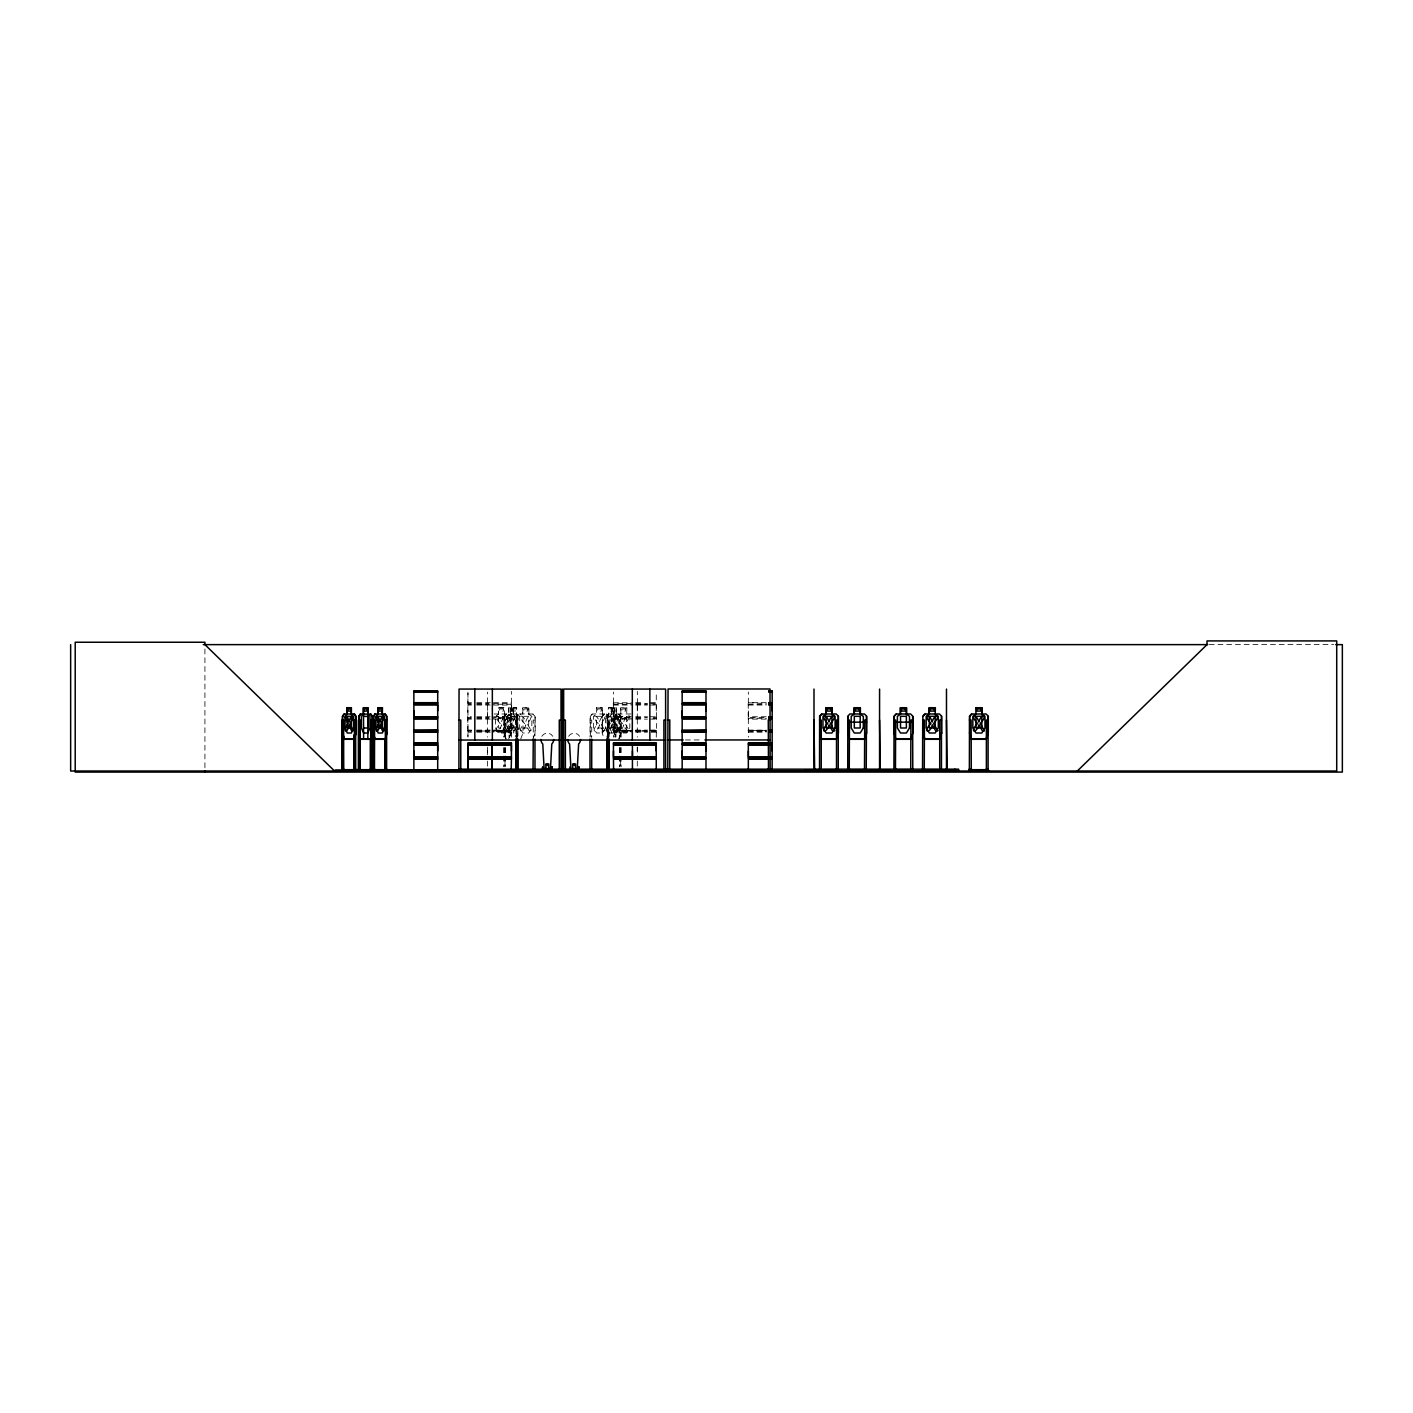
<?xml version="1.0" encoding="UTF-8"?>
<svg xmlns="http://www.w3.org/2000/svg" width="1413" height="1413" viewBox="0 0 1413 1413"><rect width="100%" height="100%" fill="white"/><g stroke="black" fill="none" stroke-linecap="round" stroke-linejoin="round"><path stroke-width="0.75" stroke-dasharray="5 3.75" d="M487.609 754.895L487.609 750.992M487.609 716.762L487.609 710.898M511.418 710.898L511.471 703.109M613.472 710.898L613.313 717.504L631.417 717.574M637.281 750.992L637.281 747.088M637.281 710.898L637.493 703.568M656.25 710.898L656.286 702.826M748.342 710.898L748.184 717.504L766.288 717.574M487.591 702.756L487.609 692.087M511.435 737.144L511.63 717.557L493.473 717.574M613.436 702.826L613.472 692.087M637.281 704.981L637.281 716.762M637.281 719.111L637.298 716.762M656.268 737.144L656.515 717.751L650.386 717.574M748.342 702.756L766.288 703.515M471.324 717.574L467.756 717.557L467.968 692.087M487.609 719.111L487.52 703.25M748.342 719.111L748.131 717.557M613.472 702.826L631.328 702.685M637.298 719.04L637.298 737.144M656.409 717.504L656.286 704.91M467.756 717.557L467.968 736.42M656.515 730.733L650.28 730.892M515.975 739.087L517.6 733.011L516.734 737.215M619.177 739.087L620.66 733.011L626.683 733.011L629.827 727.995L629.827 716.303L626.683 714.201L626.895 707.719L620.625 707.719L620.625 713.989M619.795 737.215L620.802 733.047L617.693 727.995M631.417 703.515L613.383 703.25M508.645 739.087L510.729 733.011L507.514 727.995L507.514 716.303L504.459 714.201L504.671 707.719L498.4 707.719L498.4 713.989M509.51 737.215L510.941 733.047L510.941 716.214L508.733 713.989L508.733 707.719L516.716 707.719L516.716 713.989M520.691 739.087L522.987 733.047L522.987 716.214L520.779 713.989M532.878 739.087L535.191 733.047L535.191 716.214L532.966 713.989L494.126 713.989M613.26 717.557L613.454 737.144M606.619 739.087L608.72 733.011L605.506 727.995L605.506 716.303L602.45 714.201L602.45 707.931L596.586 707.931M607.484 737.215L608.932 733.047M618.664 739.087L620.766 733.011M619.53 737.215L620.978 733.047L620.978 716.214L618.753 713.989M467.844 703.374L471.324 703.515M613.313 703.374L613.454 716.762L631.328 716.762M631.346 730.433L613.189 730.662L631.346 731.439M511.63 704.239L493.473 704.239M511.612 718.299L493.473 718.299M656.462 704.239L652.894 704.239M748.184 703.444L748.325 716.762L766.217 716.762M513.166 733.011L515.392 727.995L515.392 716.303L513.166 714.201L513.166 707.719M507.603 727.995L504.459 733.011L505.483 737.056M517.653 737.215L516.363 733.047L519.648 727.995L519.719 716.303L522.845 714.201L522.845 707.931L528.709 707.931L528.709 714.201L531.836 716.303L531.836 727.995L528.709 733.011L522.845 733.011L519.719 727.995M605.576 727.995L602.45 733.011L596.586 733.011L593.46 727.995L593.46 716.303L596.586 714.201L596.374 707.719L602.644 707.719L602.644 713.989M615.644 737.215L614.355 733.047L617.622 727.995L617.693 716.303L620.837 714.201L620.819 707.931L626.683 707.931M504.229 737.038L504.176 716.232L505.854 713.989M505.925 714.201L504.6 716.32L504.6 733.011L498.612 733.011L495.468 727.995L495.468 716.303L498.612 714.201L498.612 707.931L504.459 707.931M607.413 737.038L607.36 716.232L608.915 713.989M608.544 737.056L607.502 716.232L608.985 714.201M467.774 731.122L471.483 730.998L467.968 730.874M613.383 730.98L631.346 730.892L613.472 730.874M637.44 731.386L637.422 730.433M766.217 730.415L748.078 730.592L766.217 731.051M748.342 730.874L766.217 731.492M504.176 716.232L506.172 713.989M506.26 714.201L504.388 716.32L498.612 716.303L498.612 727.995L504.459 727.995M516.257 737.038L516.363 716.232L518.359 713.989M518.465 714.201L516.575 716.32L516.575 733.011L517.829 737.056M592.206 714.201L590.316 716.32L590.316 733.011M604.146 713.989L602.15 716.232L602.15 733.047L604.252 739.087M602.362 716.32L604.252 714.201M616.439 714.201L614.549 716.32L614.549 733.011L615.803 737.056M467.968 730.097L471.5 730.097M511.382 732.217L493.561 732.181M613.472 730.097L631.311 730.115M656.215 732.217L650.28 732.217M748.342 730.097L766.182 730.115M509.033 714.201L506.808 716.303L506.808 727.995L509.033 733.011L516.504 733.011M487.573 730.415L487.573 731.492M748.219 731.051L766.217 731.033M507.514 716.303L510.658 714.201L510.658 707.931M605.506 716.303L608.632 714.201L608.42 707.719L616.368 707.719L616.368 713.989L614.355 716.232L614.355 733.047M493.543 731.033L511.7 730.662L493.543 730.433M511.506 730.98L493.543 731.475M656.286 731.492L650.316 731.439M1209.192 644.628L1333.625 644.628M471.465 702.685L467.95 702.685L467.95 693.288M476.782 702.685L490.187 702.685M493.543 702.685L511.435 702.685L511.435 691.399M635.673 702.685L644.346 702.685M650.298 702.685L656.268 702.685L656.268 691.399M766.217 702.685L748.325 702.685L748.342 692.087M476.746 703.515L489.039 703.515M493.473 703.515L511.63 703.568M635.797 703.515L647.472 703.515M650.386 703.515L656.339 703.25M467.809 704.292L471.324 704.239M476.746 704.239L489.039 704.239M613.313 704.292L631.417 704.239M635.797 704.239L647.472 704.239M748.184 704.292L766.288 704.239M471.465 705.052L467.95 705.052L467.95 716.762L471.465 716.762M476.782 705.052L490.187 705.052M493.543 705.052L511.435 705.052L511.577 717.504M613.454 705.052L631.328 705.052M635.673 705.052L647.437 705.052M650.298 705.052L656.268 705.052M748.325 705.052L766.217 705.052M608.632 707.931L616.227 707.931L616.227 714.201M630.957 713.989L592.1 713.989L590.104 716.232L589.998 737.038M516.504 716.303L509.033 716.303L509.016 737.038M515.975 714.201L517.759 716.214L517.988 737.038M606.619 714.201L608.72 716.303L617.923 716.267L615.114 723.491C623.875 733.382 612.447 733.524 611.582 724.816C608.756 734.46 601.779 732.27 610.257 723.438C601.991 714.996 609.038 712.964 611.476 722.025L615.874 716.144L616.068 727.995L608.632 727.995M619.035 714.201L620.519 716.303L626.683 716.303L626.683 727.995L620.837 727.995M476.782 716.762L490.187 716.762M493.561 716.762L511.435 716.762M635.673 716.762L647.437 716.762M650.298 716.762L656.268 716.762M476.746 717.574L489.039 717.574M635.797 717.574L647.472 717.574M467.791 718.299L471.324 718.299M476.746 718.299L489.039 718.299M613.277 718.299L631.417 718.299M635.797 718.299L644.346 718.299M652.894 718.299L656.427 718.299M748.166 718.299L766.288 718.299M471.465 719.111L467.95 719.111L467.95 737.144M476.782 719.111L490.187 719.111M493.543 719.111L511.435 719.111M613.454 719.111L631.328 719.111M635.673 719.111L647.437 719.111M650.298 719.111L656.268 719.111M766.217 719.111L748.325 719.111L748.325 737.144M508.998 720.047L510.729 720.047M517.988 720.047L515.763 720.047L515.763 737.038M534.979 720.047L533.249 720.047L533.249 737.038M589.998 720.047L591.729 720.047L591.711 737.038M509.033 727.995L516.504 727.995M522.845 727.995L528.709 727.995L528.709 716.303L522.845 716.303L520.691 714.201M602.45 727.995L596.586 727.995L596.586 716.303L602.45 716.303L602.362 733.011M476.799 730.097L490.187 730.097M493.561 730.097L511.418 730.097M635.638 730.097L647.419 730.097M650.28 730.079L656.25 730.097M471.43 730.415L467.703 730.733L471.43 731.475M476.782 730.433L489.163 730.415M635.726 730.415L644.346 730.433M650.316 730.433L656.497 730.539M490.187 730.927L476.782 731.033L489.181 731.051M647.437 730.857L635.656 730.892L644.346 731.051M496.422 731.051L511.418 730.874M652.771 731.051L656.25 730.874M476.782 731.439L489.163 731.439M635.726 731.475L647.437 731.439M468.003 732.217L471.5 732.181M476.799 732.181L490.187 732.181M613.489 732.217L631.328 732.181M635.638 732.181L647.419 732.181M748.378 732.217L766.199 732.181M607.502 733.047L608.862 739.299M608.632 733.011L616.068 733.011L618.293 727.995L618.293 716.303L616.068 714.201M685.411 739.953L702.773 739.953M617.622 716.303L614.496 714.201L614.496 707.931M519.648 716.303L516.504 714.201L516.504 707.931L508.874 707.931L508.874 714.201M618.664 714.201L620.766 716.303L619.088 713.989M606.707 713.989L608.932 716.214L608.703 737.038L608.632 716.303M532.878 714.201L534.979 716.303L534.962 737.038M508.645 714.201L510.729 716.303L510.729 737.038M516.045 713.989L517.759 716.214M611.935 733.011L609.727 727.995L609.727 716.303L611.935 714.201L611.935 707.719M637.51 703.55L637.298 691.399M590.104 733.047L591.393 737.215M506.26 739.087L504.176 733.047L505.677 739.299M637.298 747.088L637.281 756.856M637.298 761.095L637.298 766.729M621.119 737.038L621.119 720.047L619.442 720.047L619.442 737.038M621.119 747.654L621.119 754.03M621.119 756.149L621.119 766.782M620.66 716.214L620.66 737.038M620.66 747.654L620.66 758.286M620.66 760.406L620.66 766.782M619.901 720.047L619.901 737.038M619.901 747.654L619.901 754.03M619.901 756.149L619.901 766.782M619.442 747.654L619.442 754.03M619.442 756.149L619.442 766.782M615.962 737.038L615.962 720.047L614.231 720.047L614.231 737.038M614.69 707.719L614.69 713.989M612.677 708.973L612.677 711.075M611.935 716.303L611.935 727.995M611.794 707.719L611.794 713.989M609.109 737.038L609.109 720.047L606.989 720.047L606.989 737.038M607.89 720.047L607.89 737.038M528.904 713.989L528.904 707.719L522.633 707.719L522.633 713.989M517.6 716.214L517.458 737.038M516.981 720.047L516.981 737.038M513.325 707.719L513.325 713.989M513.166 716.303L513.166 727.995M512.424 708.973L512.424 711.075M511.7 708.973L511.7 711.075M510.446 707.719L510.446 713.989M505.448 737.038L505.448 720.047L503.752 720.047L503.752 737.038M505.448 747.654L505.448 754.03M505.448 756.149L505.448 766.782M504.971 720.047L504.971 737.038M504.971 747.654L504.971 758.286M504.971 760.406L504.971 771.021M504.229 747.654L504.229 754.03M504.229 756.149L504.229 766.782M503.752 747.654L503.752 754.03M503.752 756.149L503.752 766.782M487.591 719.111L487.591 737.144M487.591 747.088L487.591 754.895M487.591 761.095L487.591 766.729M204.92 648.991L204.92 768.849M568.591 736.314A6.376 6.376 0 0 1 579.63 736.314M541.78 736.314A6.376 6.376 0 0 1 552.819 736.314M514.774 730.68L513.361 730.874L510.923 724.816C509.086 734.795 503.876 731.74 509.969 723.438C501.474 714.007 512.76 713.706 513.502 722.025C515.869 713 523.375 714.907 514.862 723.491C523.569 732.411 516.134 734.283 513.608 724.816C510.764 734.46 503.805 732.27 512.265 723.438L508.415 716.214L510.852 722.025C512.689 712.505 517.706 715.596 511.806 723.491L514.774 730.68M610.504 716.285L613.277 723.438C607.166 731.74 612.394 734.795 614.231 724.816L617.022 731.051L612.836 723.491L616.81 716.267L614.143 722.025L611.847 716.338L610.504 716.285M507.02 730.68L505.006 730.874L501.562 724.816C499.195 734.301 491.459 732.429 500.22 723.438C491.954 714.996 499.019 712.964 501.456 722.025C503.823 713 511.312 714.907 502.816 723.491L507.02 730.68M531.27 730.68L529.257 730.874L525.795 724.816C523.428 734.301 515.692 732.429 524.47 723.438C516.204 714.996 523.252 712.964 525.689 722.025C528.073 713 535.562 714.907 527.049 723.491L531.27 730.68M605.011 730.68L602.98 730.874L599.536 724.816C597.169 734.301 589.433 732.429 598.194 723.438C589.945 714.996 596.993 712.964 599.43 722.025C601.814 713 609.303 714.907 600.79 723.491L605.011 730.68M629.244 730.68L627.231 730.874L623.787 724.816C620.943 734.46 613.966 732.27 622.444 723.438C614.178 714.996 621.243 712.964 623.681 722.025C626.047 713 633.536 714.907 625.041 723.491L629.244 730.68M503.417 708.973L499.654 708.973L499.654 711.075L503.417 711.075L503.417 708.973M515.462 708.973L509.775 708.973L509.775 711.075L515.462 711.075L515.462 708.973M527.65 708.973L523.887 708.973L523.887 711.075L527.65 711.075L527.65 708.973M601.39 708.973L597.628 708.973L597.628 711.075L601.39 711.075L601.39 708.973M615.344 708.973L609.674 708.973L609.674 711.075L615.344 711.075L615.344 708.973M625.641 708.973L621.879 708.973L621.879 711.075L625.641 711.075L625.641 708.973"/><path stroke-width="1.5" d="M437.712 756.856L413.868 756.856L413.885 750.992M437.712 716.762L413.868 716.762L413.885 710.898M437.694 750.992L437.694 745.146M437.694 710.898L437.694 705.052M467.968 756.856L467.968 745.146L511.435 745.146L511.418 756.856L467.95 756.856L467.95 745.146M491.777 745.146L491.777 756.856M511.418 750.992L511.418 745.146M613.454 756.856L613.454 745.146L656.268 745.146L656.25 756.856L613.454 756.856L613.472 750.992M632.441 756.856L632.441 750.992M656.25 750.992L656.25 745.146M682.161 756.856L682.161 745.146L706.005 745.146L705.988 756.856L682.161 756.856L682.179 750.992M682.161 716.762L682.161 705.052L706.005 705.052L705.988 716.762L682.161 716.762L682.179 710.898M705.988 750.992L705.988 745.146M705.988 710.898L705.988 705.052M748.342 756.856L748.342 750.992M772.152 750.992L772.152 745.146L748.325 745.146L748.325 756.856L772.169 756.856L772.169 745.146M772.152 710.898L772.152 705.052L768.672 705.052M553.207 770.986L553.207 769.961M572.318 770.756L572.318 769.961M804.756 770.844L804.756 769.961L823.885 770.05M823.867 770.986L823.885 769.961M870.337 770.986L870.355 769.961L889.466 769.979M889.466 770.986L889.466 769.961M937.261 770.986L937.261 769.961L956.371 769.979M956.371 770.986L956.371 769.961M547.502 765.139L547.467 764.468M574.808 764.645L573.554 764.486L574.243 765.21M546.566 764.822L547.873 765.581M548.067 765.228L546.531 764.822M573.625 765.034L574.685 764.645L574.296 765.599M368.016 713.971L369.976 716.303L369.976 727.995L367.751 733.011L363.618 733.011L361.392 727.995L361.392 716.303L363.618 714.201M367.822 716.532L363.618 716.303M370.842 714.236L360.297 713.989M342.529 716.232L342.529 733.047L344.03 739.299L354.451 739.299L355.829 733.011L355.829 716.214L354.416 713.989L343.924 713.989L342.529 716.232L342.299 771.021M354.451 739.299L355.97 733.047M370.665 739.299L372.343 733.047M385.237 739.299L386.773 733.011L386.773 716.214L385.201 713.989L374.869 713.989M386.915 733.047L385.396 739.299L374.834 739.299L373.456 733.047L373.456 716.232L375.028 713.989M334.563 771.021L204.92 644.628L204.92 642.244L75.207 642.244L75.207 772.081L1342.35 772.081L1342.35 644.628L1335.727 644.628M365.49 771.021L365.243 769.961L365.561 770.897M366.126 770.844L366.161 770.05M496.97 770.844L496.881 769.961M509.846 771.021L510.093 769.961M510.482 770.844L510.499 769.961M613.595 770.897L613.472 759.205L656.268 759.205L656.25 770.191M614.16 770.844L614.09 769.961M574.579 765.387L573.978 765.139M547.114 764.398L546.796 765.422L547.961 765.051M866.452 733.011L864.35 739.087L849.937 739.087M941.447 733.011L939.362 739.087L924.932 739.087L923.042 733.011M988.093 733.011L986.009 739.087L971.579 739.087L969.707 733.011L969.707 716.32L971.579 714.201M457.724 770.986L457.618 769.961M458.624 770.844L958.65 770.756L958.65 769.167L458.854 769.167M458.66 770.05L458.783 771.021M458.748 770.844L458.466 769.961M490.841 770.915L490.912 769.961M515.074 770.915L515.056 769.961M562.674 769.961L562.215 770.986M588.673 770.986L588.797 769.961M667.872 769.873L667.784 770.933L668.049 688.979L770.014 688.979L770.156 770.933M847.482 769.979L847.199 770.897M893.687 769.979L893.405 770.897M342.811 716.32L344.154 714.201M358.849 771.021L358.884 716.232L360.474 713.989M359.185 716.32L360.509 714.201M375.081 714.201L373.756 716.32L373.756 733.011M574.808 765.422L573.696 764.733M821.712 714.201L819.84 716.32L819.84 733.011L821.712 739.087L836.143 739.087M896.125 714.201L894.252 716.32L894.252 733.011M923.042 716.32L924.932 714.201M543.246 771.021L543.281 769.961M550.399 770.968L550.222 769.961M570.163 770.986L570.146 769.961M577.776 770.968L577.634 769.961M413.885 730.874L437.712 731.051L413.62 730.662L437.73 730.415L437.712 719.111L413.868 719.111L413.868 730.397M487.379 770.809L487.803 769.961M682.179 730.874L706.023 730.433L706.005 719.111L682.161 719.111L682.161 730.397M1077.307 771.021L1207.02 644.628L1207.02 640.919L1336.716 640.919L1336.716 771.021L70.65 771.021L70.65 644.628M351.484 770.897L351.643 769.961L351.678 771.021M335.111 770.897L393.468 770.897M348.799 769.961L348.817 771.021M544.464 771.003L544.747 769.961M549.074 771.021L548.845 769.961L548.951 771.021M549.639 771.021L549.551 769.961M551.494 771.021L551.282 769.961M568.768 771.021L568.874 769.961M571.859 771.003L572.018 769.961M575.903 771.021L576.009 769.961M562.551 770.897L562.427 689.067M666.759 770.827L666.954 769.961L659.535 769.961M922.53 769.961L922.265 770.897M203.26 644.628L1207.691 644.628M413.85 690.939L437.73 690.939M682.126 690.939L706.023 690.939M768.654 690.904L772.205 690.939M413.85 691.399L437.73 691.399L437.694 702.685M682.126 691.381L706.023 691.346M768.69 691.399L772.205 691.346M413.885 692.087L437.694 692.087M682.179 692.087L705.988 692.087M768.637 692.087L772.152 692.087M437.712 702.685L413.868 702.685L413.868 691.399M768.672 702.685L772.169 702.685L772.169 691.399M413.691 703.515L437.889 703.515M681.984 703.515L706.164 703.515M768.796 703.515L772.346 703.515M413.691 704.239L437.889 704.239M681.984 704.239L706.164 704.239M768.796 704.239L772.346 704.239M351.395 707.931L347.103 707.931L347.245 714.201L345.037 716.303L345.037 727.995L347.245 733.011L351.395 733.011L353.603 727.995L353.603 716.303L351.395 714.201L351.395 707.719L346.962 707.719L346.962 713.989M378.048 714.201L378.048 707.719L382.481 707.719L382.322 714.201L384.548 716.303L384.548 727.995L382.322 733.011L378.189 733.011L375.982 727.995L375.982 716.303L378.189 714.201L378.189 707.931M378.048 707.931L382.322 707.931M935.176 707.931L929.312 707.931L929.312 714.201L926.186 716.303L926.186 727.995L929.312 733.011L935.176 733.011L938.303 727.995L938.303 716.303L935.176 714.201L935.388 707.719L929.118 707.719L929.118 713.989M975.977 707.931L981.823 707.931L981.823 714.201L984.967 716.303L984.967 727.995L981.823 733.011L975.977 733.011L972.833 727.995L972.833 716.303L975.977 714.201L975.765 707.719L982.035 707.719L982.035 713.989M355.829 716.214L354.257 713.989M358.884 716.232L360.244 739.299L370.824 739.299L372.449 733.029L372.449 716.179L370.63 713.989M768.672 716.762L772.169 716.762L772.169 705.052M413.691 717.574L437.889 717.574M681.984 717.574L706.164 717.574M768.796 717.574L772.346 717.574M413.691 718.299L437.889 718.299M681.984 718.299L706.164 718.299M768.796 718.299L772.346 718.299M768.672 719.111L772.169 719.111L772.169 730.397M353.992 720.047L355.67 720.047M372.008 720.047L370.789 720.047L370.648 771.021M384.937 720.047L386.614 720.047M459.048 720.047L460.779 720.047L460.779 769.167M561.014 720.047L559.283 720.047L559.283 769.167M563.646 720.047L565.377 720.047L565.377 769.167M665.629 720.047L663.898 720.047L663.898 769.167M668.049 719.959L669.78 719.959L669.78 770.933M770.014 719.959L768.283 719.959L768.495 770.933M813.976 720.047L814.647 771.021L814.859 769.167M819.522 720.047L821.236 720.047L821.236 768.902M838.245 720.047L836.514 720.047L836.514 771.021M847.729 720.047L849.46 720.047L849.248 771.021M866.452 720.047L864.721 720.047L864.509 771.021M879.557 720.047L880.246 771.021M893.917 720.047L895.648 720.047L895.453 771.021M912.657 720.047L910.926 720.047L910.731 771.021M941.447 720.047L939.716 720.047L939.716 768.902M946.48 720.047L947.152 771.021M969.371 720.047L971.102 720.047L971.296 771.021M988.093 720.047L986.38 720.047L986.38 771.021M847.835 722.149L866.664 722.149M894.04 722.149L912.851 722.149M363.618 727.995L367.751 727.995L367.751 707.719L363.318 707.719L363.318 713.989M413.885 730.097L437.694 730.097M682.179 730.097L705.988 730.097M768.637 730.097L772.152 730.097M768.69 730.433L772.205 730.433M768.654 730.998L772.205 730.892M768.69 731.051L772.169 731.051M413.85 731.439L437.73 731.439L437.694 742.779M768.69 731.439L772.205 731.439M413.885 732.181L437.694 732.181M682.179 732.181L705.988 732.181M768.637 732.181L772.152 732.181M358.884 733.047L360.439 739.299M373.456 733.047L374.975 739.299M343.995 739.087L354.345 739.087M360.368 739.087L370.93 739.264M374.94 739.087L385.29 739.087M896.125 739.087L910.555 739.087M459.048 740.041L561.014 740.041M563.646 740.041L665.611 740.041M668.049 739.953L683.238 739.953M704.928 739.953L770.014 739.953M437.712 742.779L413.868 742.779L413.868 731.492M467.95 742.779L511.435 742.779M613.454 742.779L656.268 742.779M748.325 742.779L772.169 742.779L772.169 731.492M413.691 743.609L437.889 743.609M467.791 743.609L511.612 743.609M613.277 743.609L656.427 743.609M681.984 743.609L706.164 743.609M748.166 743.609L772.346 743.609M413.691 744.333L437.889 744.333M467.791 744.333L511.612 744.333M613.277 744.333L656.427 744.333M681.984 744.333L706.164 744.333M748.166 744.333L772.346 744.333M413.691 757.668L437.889 757.668M467.791 757.668L511.612 757.668M613.277 757.668L656.427 757.668M681.984 757.668L706.164 757.668M748.166 757.668L772.346 757.668M413.691 758.392L437.889 758.392M467.791 758.392L511.612 758.392M613.277 758.392L656.427 758.392M681.984 758.392L706.164 758.392M748.166 758.392L772.346 758.392M437.712 759.205L413.868 759.205L413.868 770.509M467.95 768.619L467.95 759.205L511.435 759.205L511.17 770.844M552.112 766.853L551.37 769.52M570.057 766.853L569.368 770.173M578.871 766.853L578.871 770.173L578.924 766.853L578.182 769.52M353.815 769.167L355.829 769.167L355.811 771.021M358.213 769.167L360.227 769.167M372.167 769.167L370.153 769.167L370.171 771.021M384.76 769.167L386.773 769.167L386.773 771.021M971.296 769.167L969.177 769.167L969.177 771.021M343.341 769.696L354.31 769.696M359.732 769.696L370.648 769.696M374.268 769.696L385.254 769.696M770.156 769.873L770.279 770.933M823.567 769.696L836.319 769.696M849.655 769.696L864.526 769.696M895.842 769.696L910.731 769.696M924.65 769.696L937.402 769.696M971.296 769.696L986.168 769.696M621.861 769.961L658.776 769.961L658.776 771.021M668.773 769.961L668.773 771.021L668.685 769.961L670.151 769.961M671.546 769.961L696.733 769.961L696.733 771.021M697.21 769.961L717.733 769.961M718.669 769.961L731.846 769.961M746.912 769.961L732.782 769.961L732.782 771.021M748.378 770.173L772.116 770.173L772.169 759.205L748.325 759.205L748.342 770.191L772.152 770.191M838.439 769.961L838.704 770.897M866.84 770.05L866.964 770.897M988.305 769.961L988.57 770.897M413.885 770.191L437.694 770.191M568.114 770.986L568.15 769.961M544.941 770.968L545.1 769.961M541.868 770.986L542.009 769.961M634.119 769.961L634.154 771.021L634.49 769.961M609.815 770.897L610.08 769.961M512.054 771.021L511.7 769.961M524.241 770.844L524.453 769.961M393.379 770.05L393.291 771.021M393.98 770.897L393.874 769.961M380.45 770.897L380.274 769.961L380.221 771.021M362.435 770.05L362.346 771.021M365.79 770.897L366.002 769.961M576.327 770.933L576.363 769.961M385.148 714.201L386.614 716.303L386.614 771.021M370.559 714.201L372.184 716.303L372.078 771.021M535.403 770.844L535.439 769.961M969.495 733.047L971.42 739.299L986.15 739.299L988.305 733.047L988.305 716.214L986.097 713.989L971.49 713.989L969.495 716.232L969.371 771.021M894.04 733.047L895.983 739.299L910.714 739.299L912.851 733.047L912.851 716.214L910.643 713.989L896.036 713.989L894.04 716.232L893.934 771.021M847.835 733.047L849.778 739.299L864.509 739.299L866.664 733.047L866.664 716.214L864.438 713.989L849.831 713.989L847.835 716.232L847.729 771.021M819.628 733.047L821.571 739.299L836.302 739.299L838.439 733.047L838.439 716.214L836.231 713.989L821.624 713.989L819.628 716.232L819.522 768.902M342.811 733.011L344.154 739.087M988.305 771.021L988.305 769.167L986.168 769.167L986.168 771.021M988.093 716.303L988.093 771.021M970.908 769.167L970.908 771.021M969.583 769.167L969.583 771.021M954.941 769.167L954.941 770.756M947.258 769.167L947.346 771.021M946.48 689.067L946.48 771.021M946.286 769.167L946.286 771.021M941.447 716.303L941.447 768.902M924.65 769.167L924.65 771.021M924.261 771.021L924.455 720.047L922.724 720.047L922.53 771.021M922.919 769.167L922.919 771.021M912.851 769.167L912.78 771.021L912.657 716.303M912.445 769.167L912.445 771.021M911.12 769.167L911.12 771.021M906.581 713.989L906.581 707.719L900.311 707.719L900.311 713.989M895.86 769.167L895.86 771.021M893.723 769.167L893.793 771.021M880.44 769.167L880.44 771.021M879.575 689.067L879.575 771.021M879.381 769.167L879.469 771.021M866.646 769.167L866.699 771.021M866.452 716.303L866.24 771.021M864.915 769.167L864.915 771.021M860.393 713.989L860.393 707.719L854.106 707.719L854.106 713.989M849.655 769.167L849.655 771.021M848.047 716.32L848.047 733.011M847.517 769.167L847.588 771.021M838.439 769.167L838.439 771.021M838.245 716.303L838.245 771.021M836.319 769.167L836.319 771.021M832.169 713.989L832.169 707.719L825.899 707.719L825.899 713.989M813.994 689.067L813.994 771.021M813.782 769.167L813.782 771.021M769.82 769.078L769.82 770.933M768.089 769.078L768.089 770.933M750.197 769.961L750.197 771.021M748.572 769.961L748.572 771.021M745.675 769.961L745.675 771.021M741.666 769.961L741.666 771.021M740.73 769.961L740.73 771.021M739.105 769.961L739.193 771.021M737.833 769.961L737.833 771.021M737.568 769.961L737.568 771.021M736.809 769.961L736.721 771.021M735.979 769.961L735.979 771.021M733.153 769.961L733.153 771.021M728.331 769.961L728.313 771.021M726.777 769.961L726.865 771.021M725.152 769.961L725.152 771.021M723.58 769.961L723.58 771.021M721.99 769.961L721.99 771.021M721.813 769.961L721.813 771.021M720.895 769.961L720.895 771.021M720.471 769.961L720.365 771.021M719.288 769.961L719.288 771.021M717.451 769.961L717.451 771.021M716.32 769.961L716.32 771.021M713.918 769.961L713.918 771.021M713.689 769.961L713.689 771.021M711.569 769.961L711.569 771.021M711.287 769.961L711.287 771.021M709.432 769.961L709.432 771.021M708.425 769.961L708.425 771.021M707.154 769.961L707.154 771.021M706.182 769.961L706.182 771.021M706.005 691.399L705.988 702.685L682.161 702.685L682.161 691.399M705.988 770.191L705.988 759.205L682.161 759.205L682.179 770.191M703.568 769.961L703.568 771.021M703.003 769.961L703.003 771.021M702.279 769.961L702.279 771.021M695.938 769.961L695.85 771.021M695.461 769.961L695.461 771.021M694.578 769.961L694.578 771.021M693.094 769.961L693.024 771.021M691.964 769.961L691.964 771.021M689.615 769.961L689.615 771.021M689.332 769.961L689.403 771.021M688.378 769.961L688.378 771.021M687.884 769.961L687.884 771.021M684.369 769.961L684.369 771.021M683.062 769.961L683.062 771.021M681.808 769.961L681.808 771.021M680.73 769.961L680.518 771.021M679.441 769.961L679.441 771.021M678.593 769.961L678.593 771.021M677.569 771.021L677.569 769.961L677.251 771.021M676.226 769.961L676.315 771.021M673.206 769.961L673.206 771.021M672.164 769.961L672.164 771.021M671.934 769.961L671.934 771.021M669.974 769.078L670.151 771.021M669.585 769.078L669.585 770.933M668.243 769.078L668.243 770.933M666.512 769.167L666.512 770.756M665.894 769.961L665.894 771.021M665.629 769.167L665.611 689.067L563.646 689.067L563.663 769.167M665.7 769.961L665.7 771.021M664.622 769.961L664.622 771.021M661.549 769.961L661.549 771.021M658.635 769.961L658.546 771.021M657.522 769.961L657.522 771.021M655.279 769.961L655.279 771.021M654.007 769.961L654.007 771.021M653.513 769.961L653.513 771.021M651.764 769.961L651.764 771.021M650.192 769.961L650.298 771.021M649.856 689.067L649.856 740.041M649.132 769.961L649.132 771.021M647.649 769.961L647.649 771.021M646.465 769.961L646.606 771.021M645.017 769.961L645.034 771.021M644.081 769.961L644.081 771.021M642.968 769.961L642.809 771.021M641.696 769.961L641.696 771.021M639.912 769.961L639.912 771.021M638.658 769.961L638.658 771.021M636.698 769.961L636.698 771.021M635.426 769.961L635.426 771.021M633.978 769.961L633.978 771.021M632.883 769.961L632.883 771.021M632.317 689.067L632.317 740.041M632.423 745.146L632.423 756.856M632.423 759.205L632.441 770.191M628.873 769.961L628.873 771.021M628.22 769.961L628.22 771.021M626.948 769.961L626.948 771.021M624.369 769.961L624.369 771.021M623.08 769.961L623.08 771.021M620.89 769.961L620.961 771.021L621.102 769.961L532.277 769.961L532.277 771.021M619.865 769.961L619.865 771.021M617.287 769.961L617.216 771.021M616.156 769.961L616.156 771.021M615.856 769.961L615.856 771.021M612.076 769.961L612.076 771.021M611.352 769.961L611.352 771.021M610.699 769.961L610.699 771.021M609.427 769.961L609.427 771.021M609.109 739.158L609.109 768.902M608.791 771.021L608.791 769.961L608.561 771.021M607.89 739.158L607.89 768.902M607.537 769.961L607.537 771.021M607.413 739.158L607.413 768.902M606.989 739.158L606.989 768.902M603.528 769.961L603.528 771.021M603.086 769.961L603.086 771.021M601.797 769.961L601.797 771.021M600.914 769.961L600.914 771.021M599.642 769.961L599.642 771.021M598.406 769.961L598.406 771.021M597.116 769.961L597.116 771.021M596.851 769.961L596.851 771.021M595.58 769.961L595.58 771.021M595.332 769.961L595.332 771.021M594.255 769.961L594.255 771.021M594.061 769.961L594.043 771.021M593.213 769.961L593.213 771.021M593.018 769.961L593.018 771.021M591.941 769.961L591.941 771.021M591.729 739.158L591.711 768.902M589.998 739.158L589.998 768.902M590.069 769.961L590.069 771.021M589.009 769.961L589.009 771.021M588.038 769.961L588.038 771.021M586.943 769.961L586.943 771.021M586.731 769.961L586.766 771.021M585.706 769.961L585.706 771.021M585.388 769.961L585.388 771.021M584.117 769.961L584.117 771.021M583.357 769.961L583.357 771.021M582.085 769.961L582.085 771.021M581.697 769.961L581.697 771.021M579.984 769.961L579.984 771.021M575.621 769.52L575.603 763.938L572.689 763.938L572.689 769.52M575.497 769.961L575.497 771.021M574.826 769.961L574.826 771.021M574.526 769.961L574.614 771.021M574.314 769.961L574.314 771.021M574.12 769.961L574.12 771.021M573.554 769.961L573.554 771.021M573.13 769.961L573.13 771.021M570.94 769.961L570.94 771.021M567.408 769.961L567.408 771.021M566.949 769.961L566.878 771.021M566.277 769.961L566.277 771.021M565.712 769.961L565.712 771.021M565.412 769.961L565.412 771.021M564.494 769.961L564.494 771.021M564.211 769.961L564.211 771.021M563.646 769.961L563.646 771.021M563.434 769.961L563.434 771.021M563.098 720.047L563.098 771.021M562.445 720.047L562.445 769.167M561.968 769.961L561.897 771.021M561.014 769.167L561.014 689.067L459.048 689.067L458.907 771.021M560.272 769.961L560.272 771.021M558.683 769.961L558.683 771.021M557.711 769.961L557.711 771.021M557.181 769.961L557.181 771.021M557.111 769.961L557.075 771.021M556.651 769.961L556.722 771.021M556.439 769.961L556.439 771.021M555.486 769.961L555.574 771.021M552.059 766.853L552.112 770.173M548.792 769.52L548.792 763.938L545.877 763.938L545.877 769.52M548.544 769.961L548.544 771.021M548.279 769.961L548.279 771.021M547.273 769.961L547.273 771.021M546.372 769.961L546.372 771.021M545.983 769.961L545.983 771.021M545.771 769.961L545.842 771.021M545.542 769.961L545.542 771.021M544.27 769.961L544.27 771.021M543.246 769.52L542.504 766.853L542.557 770.173M540.737 769.961L540.737 771.021M537.876 769.961L537.876 771.021M537.346 769.961L537.346 771.021M536.834 769.961L536.834 771.021M535.068 769.961L535.068 771.021M534.962 739.158L534.979 768.902M534.768 769.961L534.732 771.021M534.096 769.961L534.096 771.021M533.566 769.961L533.566 771.021M533.249 739.158L533.037 771.021M532.63 769.961L532.63 771.021M531.429 771.021L531.429 769.961L335.27 769.961L335.305 771.021M530.493 769.961L530.493 771.021M529.221 769.961L529.221 771.021M529.098 769.961L529.098 771.021M528.073 769.961L528.073 771.021M527.808 769.961L527.808 771.021M527.438 769.961L527.438 771.021M526.961 769.961L526.961 771.021M526.307 769.961L526.448 771.021M526.237 769.961L526.237 771.021M525.813 769.961L525.813 771.021M525.088 769.961L525.212 771.021M523.605 769.961L523.605 771.021M522.898 769.961L522.898 771.021M522.333 769.961L522.333 771.021M521.768 769.961L521.768 771.021M521.203 769.961L521.203 771.021M518.995 769.961L519.154 771.021M518.589 769.961L518.589 771.021M517.988 739.158L517.97 768.902M517.706 769.961L517.9 771.021M517.458 739.158L517.458 768.902M517.317 769.961L517.317 771.021M516.981 739.158L516.981 768.902M516.257 739.158L516.24 768.902M516.257 769.961L516.487 771.021M515.763 739.158L515.763 768.902M513.89 769.961L513.89 771.021M512.672 769.961L512.672 771.021M512.177 769.961L512.177 771.021M509.475 769.961L509.475 771.021M509.263 769.961L509.21 771.021M508.627 769.961L508.821 771.021M507.956 769.961L507.956 771.021M507.355 769.961L507.355 771.021M506.737 769.961L506.737 771.021M505.801 769.961L505.801 771.021M505.448 769.961L505.448 771.021M504.741 769.961L504.741 771.021M504.158 769.961L504.335 771.021M503.946 769.961L504.088 771.021M503.346 769.961L503.346 771.021M503.063 769.961L503.063 771.021M502.922 769.961L502.922 771.021M502.498 769.961L502.498 771.021M501.562 769.961L501.562 771.021M501.226 769.961L501.226 771.021M500.502 769.961L500.502 771.021M500.255 769.961L500.255 771.021M500.043 769.961L500.043 771.021M498.913 769.961L498.913 771.021M498.754 769.961L498.754 771.021M498.418 769.961L498.418 771.021M497.199 769.961L497.199 771.021M494.886 769.961L494.85 771.021M493.579 769.961L493.614 771.021M492.713 769.961L492.713 771.021M492.554 769.961L492.554 771.021M492.342 689.067L492.342 740.041M491.795 745.146L491.795 756.856M491.795 759.205L491.795 768.619M491.971 769.961L492.024 771.021M491.777 759.205L491.777 770.191M491.265 769.961L491.247 771.021M490.205 769.961L490.205 771.021M489.816 769.961L489.958 771.021M489.64 769.961L489.64 771.021M488.933 769.961L488.933 771.021M488.721 769.961L488.721 771.021M488.28 769.961L488.28 771.021M487.149 769.961L487.149 771.021L486.831 769.961M486.673 769.961L486.673 771.021M485.772 769.961L485.683 771.021M485.418 769.961L485.418 771.021M484.712 769.961L484.712 771.021M484.147 769.961L484.147 771.021M484.041 769.961L483.9 771.021M482.628 769.961L482.592 771.021M481.215 769.961L481.409 771.021M479.943 769.961L479.943 771.021M477.4 769.961L477.4 771.021M476.287 769.961L476.287 771.021M475.686 769.961L475.686 771.021M474.821 689.067L474.821 740.041M475.015 769.961L474.786 771.021M473.602 769.961L473.602 771.021M473.337 769.961L473.337 771.021M472.331 769.961L472.331 771.021M472.066 769.961L472.066 771.021M471.606 769.961L471.606 771.021M471.2 769.961L471.2 771.021M470.511 769.961L470.335 771.021M470.105 769.961L470.105 771.021M469.381 769.961L469.381 771.021M468.922 769.961L468.833 771.021M468.533 769.961L468.533 771.021M467.968 759.205L467.968 770.191M467.65 769.961L467.65 771.021M467.261 769.961L467.261 771.021M466.749 769.961L466.749 771.021M465.795 769.961L465.795 771.021M465.319 769.961L465.319 771.021M464.524 769.961L464.524 771.021M463.128 769.961L463.128 771.021M462.652 769.961L462.652 771.021M462.104 769.961L462.104 771.021M461.38 769.961L461.38 771.021M461.115 769.961L461.115 771.021M459.26 769.167L459.243 771.021M456.805 771.021L456.805 769.961L456.629 771.021M456.24 769.961L456.24 771.021M455.021 769.961L455.021 771.021M453.75 769.961L453.75 771.021M453.502 769.961L453.502 771.021M452.231 769.961L452.231 771.021M451.365 769.961L451.365 771.021M450.941 771.021L450.941 769.961L450.729 771.021M450.341 769.961L450.341 771.021M450.252 769.961L450.252 771.021M449.705 769.961L449.705 771.021M449.069 769.961L449.069 771.021M448.627 769.961L448.627 771.021M446.013 769.961L446.013 771.021M445.696 769.961L445.696 771.021M444.512 769.961L444.512 771.021M443.753 769.961L443.753 771.021M443.24 769.961L443.24 771.021M442.128 769.961L442.128 771.021M441.951 771.021L441.863 769.961L441.721 771.021M440.697 769.961L440.697 771.021M439.62 769.961L439.62 771.021M438.507 769.961L438.507 771.021M438.33 769.961L438.33 771.021M437.694 716.762L437.712 705.052L413.868 705.052L413.868 716.762M437.694 756.856L437.712 745.146L413.868 745.146L413.868 756.856M437.694 759.205L437.712 770.509L413.85 771.003L413.656 769.961M437.235 769.961L437.235 771.021M436.688 769.961L436.688 771.021M435.593 769.961L435.593 771.021M435.451 769.961L435.451 771.021M434.321 769.961L434.18 771.021M433.65 769.961L433.65 771.021M432.625 769.961L432.625 771.021M431.654 769.961L431.654 771.021M431.354 769.961L431.354 771.021M430.488 769.961L430.488 771.021M430.029 769.961L430.029 771.021M429.64 769.961L429.481 771.021M428.333 769.961L428.21 771.021M427.574 769.961L427.574 771.021M427.238 769.961L427.238 771.021M424.324 769.961L424.324 771.021M424.077 769.961L424.077 771.021M423.547 769.961L423.547 771.021M423.229 769.961L423.229 771.021M423.035 769.961L423.035 771.021M422.876 769.961L422.876 771.021M422.275 769.961L422.275 771.021M421.992 769.961L421.992 771.021M420.615 769.961L420.615 771.021M420.067 769.961L420.067 771.021M419.873 769.961L419.873 771.021M419.643 769.961L419.643 771.021M419.325 769.961L419.325 771.021M418.884 769.961L418.884 771.021M418.513 769.961L418.654 771.021M418.372 769.961L418.248 771.021M417.524 769.961L417.524 771.021M417.171 769.961L417.171 771.021M416.994 769.961L416.994 771.021M416.658 769.961L416.517 771.021M416.429 769.961L416.429 771.021M416.146 769.961L416.146 771.021M415.122 769.961L415.069 771.021M414.857 769.961L414.857 771.021M414.15 769.961L414.15 771.021M412.985 769.961L412.985 771.021M412.384 769.961L412.525 771.021M411.713 769.961L411.466 771.021M411.148 769.961L411.218 771.021M410.936 769.961L410.936 771.021M410.176 769.961L410.176 771.021M409.682 769.961L409.682 771.021M407.58 769.961L407.58 771.021M405.531 769.961L405.531 771.021M404.613 769.961L404.613 771.021M403.182 769.961L403.182 771.021M401.204 769.961L401.204 771.021M400.533 769.961L400.533 771.021M399.861 769.961L399.861 771.021M397.936 769.961L398.077 771.021M397.495 769.961L397.495 771.021M396.77 769.961L396.788 771.021M396.435 769.961L396.435 771.021M395.145 769.961L394.969 771.021M393.697 769.961L393.697 771.021M393.008 769.961L393.008 771.021M391.807 769.961L391.807 771.021M391.189 769.961L391.224 771.021M390.536 769.961L390.818 771.021M389.953 769.961L389.953 771.021M389.282 769.961L389.282 771.021M388.557 769.961L388.557 771.021M388.416 769.961L388.416 771.021M388.045 769.961L388.045 771.021M387.18 769.961L387.109 771.021M386.067 769.961L386.067 771.021M385.678 769.167L385.802 771.021M385.396 720.047L385.237 771.021M385.007 769.167L385.007 771.021M384.937 739.158L384.795 771.021M384.513 769.961L384.513 771.021M384.212 769.961L384.212 771.021M383.93 769.961L383.93 771.021M383.718 769.961L383.718 771.021M383.082 769.961L383.082 771.021M382.181 707.931L382.181 714.201M381.81 769.961L381.81 771.021M381.475 769.961L381.492 771.021M381.245 769.961L381.245 771.021M380.98 769.961L380.945 771.021L380.768 769.961M379.708 769.961L379.761 771.021M379.143 769.961L378.702 771.021M378.419 769.961L378.419 771.021M377.925 769.961L377.925 771.021M377.642 769.961L377.642 771.021M377.2 769.961L377.147 771.021M376.653 769.961L376.512 771.021L376.282 769.961M375.911 769.961L375.911 771.021M375.593 769.961L375.54 771.021M375.063 769.961L375.063 771.021M374.745 771.021L374.745 769.167L372.732 769.167L372.767 771.021M374.463 771.021L374.604 720.047L372.908 720.047L372.997 771.021M374.127 739.158L374.109 771.021L373.844 769.167M373.597 769.167L373.668 771.021M373.385 720.047L373.35 771.021M372.502 769.961L372.502 771.021M371.937 769.167L371.849 771.021M371.531 732.782L371.478 771.021M371.248 769.167L371.319 771.021M371.071 769.167L371.001 771.021M370.312 739.158L370.4 771.021M369.04 769.961L369.129 771.021M368.987 769.961L368.987 771.021M367.857 739.264L367.91 707.719L363.459 707.931L363.618 739.299M367.627 769.961L367.716 771.021M367.221 769.961L367.115 771.021M361.481 769.961L361.481 771.021M360.138 771.021L360.068 720.047L358.372 720.047L358.372 771.021M359.732 769.167L359.626 771.021L359.591 720.047M359.061 769.167L359.308 771.021M358.708 769.167L358.443 771.021M355.67 716.303L355.67 771.021M355.211 739.158L355.211 768.902M354.663 769.167L354.734 771.021M354.451 720.047L354.451 771.021L354.062 769.167M353.992 734.919L353.851 771.021M351.236 707.931L351.236 714.201M343.2 739.158L343.341 771.021M342.988 769.167L342.917 771.021M342.653 769.167L342.723 771.021M341.964 771.021L341.964 720.047L343.659 720.047L343.659 771.021L343.801 769.167L341.805 769.167L341.84 771.021M204.92 771.021L204.92 772.081M580.478 739.494A6.376 6.376 0 0 1 578.624 743.997L577.299 768.566L570.923 768.566L569.598 743.997A6.376 6.376 0 0 1 567.743 739.494M553.666 739.494A6.376 6.376 0 0 1 551.794 743.997L550.487 768.566L544.111 768.566L542.786 743.997A6.376 6.376 0 0 1 540.914 739.494M353.003 730.68L351.572 730.874L349.135 724.816C347.315 734.795 342.087 731.74 348.199 723.438C342.458 715.667 347.174 712.47 349.064 722.025C350.901 712.505 355.935 715.596 350.018 723.491L353.003 730.68M383.947 730.68L382.517 730.874L380.079 724.816C377.854 735.007 373.297 731.528 379.126 723.438C373.403 715.667 378.119 712.47 380.009 722.025C381.846 712.505 386.879 715.596 380.962 723.491L383.947 730.68M834.535 730.68L832.504 730.874L829.06 724.816C826.216 734.46 819.257 732.27 827.718 723.438C819.452 714.996 826.517 712.964 828.954 722.025C831.321 713 838.827 714.907 830.314 723.491L834.535 730.68M937.737 730.68L935.724 730.874L932.28 724.816C929.895 734.301 922.159 732.429 930.937 723.438C922.671 714.996 929.736 712.964 932.174 722.025C934.541 713 942.029 714.907 933.534 723.491L937.737 730.68M984.384 730.68L982.371 730.874L978.926 724.816C976.083 734.46 969.124 732.27 977.584 723.438C969.318 714.996 976.383 712.964 978.82 722.025C981.187 713 988.676 714.907 980.18 723.491L984.384 730.68M941.659 733.047L939.504 739.299L924.773 739.299L922.848 733.047L922.848 716.232L924.844 713.989L939.451 713.989L941.659 716.214L941.659 733.047M835.101 727.995L831.957 733.011L826.11 733.011L822.967 727.995L822.967 716.303L826.11 714.201L826.11 707.931L831.957 707.931L831.957 714.201L835.101 716.303L835.101 727.995M863.308 727.995L860.181 733.011L854.317 733.011L851.191 727.995L851.191 716.303L854.317 714.201L854.317 707.931L860.181 707.931L860.181 714.201L863.308 716.303L863.308 727.995M909.513 727.995L906.369 733.011L900.523 733.011L897.379 727.995L897.379 716.303L900.523 714.201L900.523 707.931L906.369 707.931L906.369 714.201L909.513 716.303L909.513 727.995M350.654 708.973L347.987 708.973L347.987 711.075L350.654 711.075L350.654 708.973M367.009 708.973L364.36 708.973L364.36 711.075L367.009 711.075L367.009 708.973M381.598 708.973L378.931 708.973L378.931 711.075L381.598 711.075L381.598 708.973M830.915 708.973L827.153 708.973L827.153 711.075L830.915 711.075L830.915 708.973M859.122 708.973L855.36 708.973L855.36 711.075L859.122 711.075L859.122 708.973M905.327 708.973L901.565 708.973L901.565 711.075L905.327 711.075L905.327 708.973M934.134 708.973L930.372 708.973L930.372 711.075L934.134 711.075L934.134 708.973M980.781 708.973L977.019 708.973L977.019 711.075L980.781 711.075L980.781 708.973M351.395 716.303L347.245 716.303L347.245 727.995L351.395 727.995L351.395 716.303M382.322 716.303L378.189 716.303L378.189 727.995L382.322 727.995L382.322 716.303M831.957 716.303L826.11 716.303L826.11 727.995L831.957 727.995L831.957 716.303M860.181 716.303L854.317 716.303L854.317 727.995L860.181 727.995L860.181 716.303M906.369 716.303L900.523 716.303L900.523 727.995L906.369 727.995L906.369 716.303M935.176 716.303L929.312 716.303L929.312 727.995L935.176 727.995L935.176 716.303M981.823 716.303L975.977 716.303L975.977 727.995L981.823 727.995L981.823 716.303M706.023 730.892L682.126 730.892L706.005 731.051M706.023 731.492L682.126 731.439L682.179 742.779L706.005 742.779L706.005 731.492M746.771 771.021L746.771 769.961L746.7 771.021M734.407 771.021L734.424 769.961L734.23 771.021M724.41 771.021L724.445 769.961L724.321 771.021M712.311 771.021L712.311 769.961L712.24 771.021M710.297 771.021L710.297 769.961L710.191 771.021M648.426 771.021L648.426 769.961L648.355 771.021M608.72 768.902L608.703 739.158L608.65 768.902M559.53 771.021L559.53 769.961L559.442 771.021M459.755 771.021L459.755 769.961L459.702 771.021M447.356 771.021L447.356 769.961L447.25 771.021M434.974 771.021L434.974 769.961L434.939 771.021M427.945 771.021L427.945 769.961L427.856 771.021M408.516 771.021L408.516 769.961L408.445 771.021M392.319 771.021L392.319 769.961L392.249 771.021"/></g></svg>
